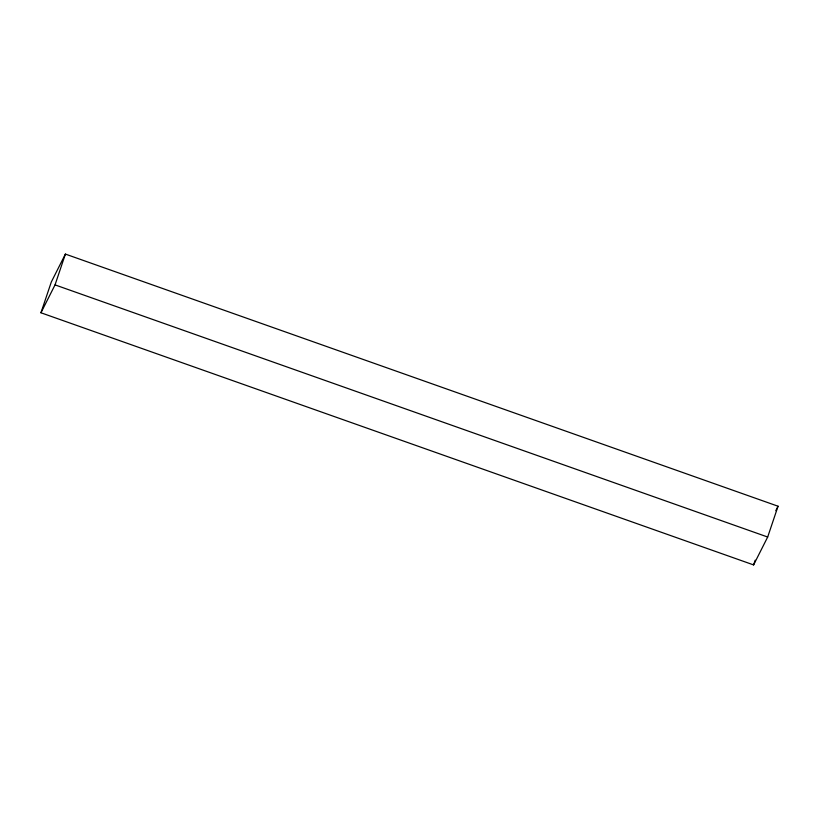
<?xml version="1.0" encoding="UTF-8"?>
<svg xmlns="http://www.w3.org/2000/svg" width="819" height="819" viewBox="0 0 819 819"><rect width="100%" height="100%" fill="white"/><g stroke="black" fill="none" stroke-linecap="round" stroke-linejoin="round"><path stroke-width="1.23" d="M40.95 312.776L51.321 281.971L65.397 254.085L778.05 506.224L767.679 537.029L753.603 564.915L40.95 312.776L55.037 284.889L65.397 254.085M753.603 564.915L755.19 560.176M775.798 510.687L778.05 506.224M55.037 284.889L767.679 537.029"/></g></svg>
